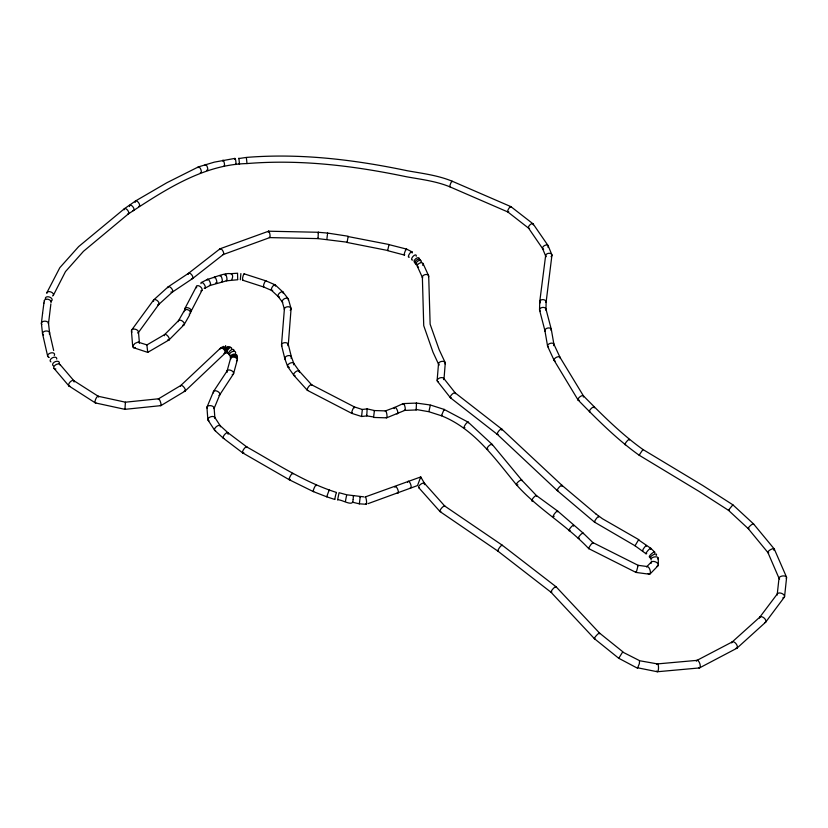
<?xml version="1.0" encoding="UTF-8"?>
<svg xmlns="http://www.w3.org/2000/svg" width="828" height="828" viewBox="0 0 828 828"><rect width="100%" height="100%" fill="white"/><g stroke="black" fill="none" stroke-linecap="round" stroke-linejoin="round"><path stroke-width="1.24" d="M389.036 244.633L406.548 249.083L411.971 251.826M240.886 273.571L240.306 279.781M307.498 390.402L351.765 413.358L361.681 416.515L366.742 415.894L373.531 416.939M168.933 339.997L147.726 352.376L133.308 347.615L132.863 345.959L134.964 343.403L137.986 342.109L146.867 344.872L147.736 352.355L147.477 351.496M417.509 485.56L420.738 476.907L424.547 483.448M545.973 309.31L546.138 301.93M335.102 498.86C334.336 500.174 336.406 491.335 336.447 493.105M539.535 309.744L539.752 301.661M225.444 346.518L225.609 345.752L226.758 352.355M646.026 553.756L635.024 545.766L638.533 539.877L650.808 548.333M359.352 503.051L359.342 503.817L366.183 504.283M637.384 667.741L657.318 671.746L699.318 667.948M288.289 344.779L291.063 308.875M443.984 379.245L445.267 363.109M281.499 344.852L284.397 308.968M237.553 273.695L237.688 279.502M348.184 236.57L389.015 244.508L387.639 250.667L404.302 255.024M437.132 380.342L438.519 363.678M326.915 238.899L327.37 234.997M327.505 233.631L327.546 233.072L327.453 234.158M352.573 502.234L359.362 503.838L360.221 496.655L360.045 497.214M784.571 596.605L786.59 577.613M777.244 594.256L779.034 577.975M48.5 323.562L50.86 304.083M635.987 571.724L636.039 572.438L649.411 574.218M41.4 323.241L42.58 313.294M318.149 233.03L318.283 232.285L327.557 233.061L348.184 236.239L347.087 242.459L387.752 250.491M551.924 255.334L546.128 302.065M545.642 255.541L539.763 301.527M43.915 303.172L44.35 300.585M42.559 313.429L43.925 303.038M329.254 490.611L329.182 489.959L326.698 496.8L334.843 499.481M337.648 499.698L339.056 492.712L346.756 494.792L363.802 496.862M353.101 499.294L353.546 495.558L353.359 496.427M353.038 499.75C353.773 507.906 341.426 498.974 337.576 499.843M146.825 344.986L164.71 334.522L178.724 320.467M346.663 495.537C346.818 493.84 345.121 502.524 345.535 501.333M125.204 408.556L125.007 409.332L160.87 405.637M374.277 411.112L374.411 410.553L385.444 410.895L394.708 407.459M238.702 158.572L246.527 157.403C300.605 153.066 354.519 159.68 407.407 170.765C422.456 173.456 437.867 175.319 452.119 181.187L510.886 206.627L532.994 223.788M366.907 409.425L367.104 408.866L374.422 410.543L373.563 417.374M428.904 411.516L430.322 405.285M246.371 157.703L247.013 163.561C300.585 159.183 353.991 165.776 406.382 176.747C421.028 179.397 436.046 181.125 449.914 186.849L507.833 211.968L528.699 228.259M416.215 403.64L416.474 403.07L430.384 405.006L444.098 409.405L468.12 422.145M444.046 410.305L444.15 409.436M233.599 373.563L237.253 360.045M231.374 273.654L237.646 273.209M227.069 371.12L230.515 358.555M347.191 242.2L318.024 238.609L269.731 237.605L223.187 254.558M420.479 478.211L420.759 476.938L365.666 496.79M642.911 450.07L642.963 449.511C621.155 433.934 602.122 414.838 583.367 395.794M214.059 408.577L219.834 394.635M207.031 407.003L213.5 391.561M638.605 540.301L638.843 539.68L602.505 518.773L595.818 513.857M622.687 652.071L639.827 660.775L657.473 663.911M637.663 565.979L638.119 565.317L647.299 566.549M732.687 505.442L732.894 504.842L753.552 523.927L774.211 548.912M53.354 295.306L65.484 271.594L83.493 251.288L128.464 213.831M46.948 292.532L59.823 267.692L78.67 246.578L124.386 208.728M191.03 311.421L202.001 290.286M184.861 308.585L196.557 286.271M336.447 492.432C304.497 482.331 275.848 463.266 246.723 446.923M646.492 546.087C647.444 543.189 641.307 550.848 642.963 550.682M189.664 314.93L184.158 324.607M183.64 311.773L178.496 320.746M639.485 661.106L639.371 663.601L637.498 668.217L618.671 658.229L594.442 638.698M361.639 416.08L362.333 409.456L367.135 408.897L366.763 415.884L366.597 415.221M327.163 496.386L326.729 496.81L313.346 491.604L289.376 479.795L242.79 452.947M219.72 394.863L233.455 373.914M213.562 391.447L227.224 370.768M441.914 415.294L441.459 415.77L428.852 411.713L415.946 409.446M138.266 332.732L158.914 304.269M131.642 330.061L153.677 299.922L168.136 286.871L188.587 273.261L219.969 248.835M765.652 622.18L784.375 597.112M759.825 617.139L777.513 593.645M619.034 657.846L622.801 651.771L599.524 633.058L556.023 586.721M650.001 574.032L658.012 565.762M646.72 566.735L651.336 562.005M169.078 339.873L184.023 324.804M225.05 353.266L185.151 391.023M220.486 348.143L180.69 385.579M639.651 454.862L639.133 455.203L699.101 491.428L728.474 510.307L748.264 528.668L767.97 552.618M158.769 304.445L172.462 292.015M736.972 648.158L765.558 622.283M732.118 642.042L759.918 617.036M416.132 409.943L416.494 403.07L403.184 403.598M729.054 509.976L728.443 510.255L732.873 504.811L702.827 485.55L642.963 449.511L639.102 455.193C616.767 439.223 597.288 419.62 578.13 400.048M223.343 254.475L192.551 278.591L172.39 292.077M135.513 200.987L124.469 208.666M128.392 213.893C164.203 190.44 202.963 164.586 246.982 163.561M160.922 405.616L184.996 391.137M158.521 398.806L180.835 385.465M135.595 200.935L166.873 182.729L198.378 166.914M699.619 667.854L736.765 648.303M204.889 288.216L210.24 285.422M696.834 660.454L732.325 641.886M201.37 282.555L207.538 279.346M404.84 410.377L386.583 417.84L373.531 417.447M394.635 407.49L403.05 403.629M416.153 409.953L404.706 410.419M220.124 248.752L268.603 231.209M417.146 485.715L368.015 503.662M135.347 347.491L133.432 347.667M198.451 166.883L214.317 162.143L234.945 158.396M210.167 285.443L226.748 280.785L237.75 279.74M207.611 279.326C214.7 277.628 236.984 267.175 231.892 279.429M444.098 409.405L441.438 415.759C474.154 428.79 494.989 458.629 516.537 484.897C537.941 508.982 566.611 525.055 588.708 548.602M158.572 398.785L125.38 402.191L125.525 402.77M657.401 663.911L697.135 660.351M268.645 231.209L318.304 232.275M238.888 158.189L239.509 164.337L239.095 163.509M98.17 396.26L125.401 402.18L124.956 409.342L95.448 402.936M362.374 409.508L354.436 406.941L311.597 384.772M244.146 273.83L265.974 280.878L275.124 284.832M242.604 280.185L263.687 287.005L271.677 290.462M138.752 342.202L139.435 343.144L138.462 331.821M588.739 548.622L636.007 572.427L636.421 571.91L638.14 565.327L592.941 542.619L583.14 533.077L557.699 511.083L536.472 495.589L521.837 480.219M635.024 545.766L594.514 522.126L557.316 490.642L497.286 434.348M73.702 380.58L98.315 396.322M69.045 386.024L95.313 402.884M444.739 506.043L502.151 545.135L555.981 586.69M228 432.765L246.796 446.954M223.415 438.271L242.728 452.916M501.727 429.07L455.203 392.896M497.338 434.389L450.484 397.823M562.036 485.384L595.85 513.888M468.172 422.176L492.215 444.45M220.155 425.644L228.062 432.827M214.721 430.353L223.343 438.219M501.778 429.111L562.077 485.425M275.258 284.915L283.01 292.108M271.543 290.38L278.28 296.652M650.839 548.353L654.72 552.131M594.411 638.678L550.993 592.237L497.887 551.106L440.02 511.58L418.73 487.651M299.187 371.047L311.721 384.865M293.94 375.446L307.364 390.309M424.443 483.293L444.791 506.084M60.04 364.506L73.878 380.725M54.048 368.429L68.869 385.879M492.267 444.512L521.888 480.271M443.777 378.417L455.317 393.01M437.35 381.159L450.37 397.699M283.155 292.263L288.227 298.856M278.136 296.496L282.451 302.127M293.681 363.275L299.26 371.13M287.771 366.721L293.868 375.363M533.18 223.984L548.074 245.595M528.512 228.062L542.682 248.731M214.659 417.24L220.279 425.809M208.004 420.075L214.587 430.187M583.429 395.867L560.018 357.354M578.027 399.914L554.18 360.459M428.552 275.569L423.056 263.573M422.518 277.722L417.364 266.368M553.808 344.044L560.07 357.458M445.185 362.602L439.14 349.654L430.136 324.224L428.697 276.066M547.629 346.311L554.129 360.356M438.612 364.31L433.034 352.283L423.729 325.673L422.373 277.225M774.294 549.047L786.538 577.157M767.887 552.483L779.086 578.42M548.177 245.802L551.841 254.682M542.578 248.535L545.724 256.194M318.325 232.295L318.045 238.588L317.942 238.029M291.363 356.754L293.847 363.585M284.853 358.752L287.606 366.411M226.116 352.293C226.51 352.79 226.779 345.224 228.135 346.518M288.392 299.198L291.001 308.337M282.286 301.785L284.459 309.506M545.921 308.927L551.272 329.254M539.587 310.138L544.959 330.796M53.665 350.492L49.566 332.69M288.268 344.376L291.394 356.878M281.52 345.255L284.822 358.627M47.651 356.133L42.559 333.819M551.303 329.378L553.932 344.386M544.928 330.672L547.567 346.083M48.5 323.282L49.587 332.835M41.41 323.52L42.528 333.674M131.424 330.827L132.728 346.725M214.131 408.049L214.876 417.829M206.959 407.531L207.849 419.589M658.219 558.134L658.384 564.924M419.444 487.909A3.591 1.49 -36.1 0 1 419.196 485.715A3.591 1.49 -36.1 0 1 423.129 483.097A3.591 1.49 -36.1 0 1 424.371 484.639M440.858 511.466A3.633 1.056 -49 0 1 441.22 508.558A3.633 1.056 -49 0 1 444.884 506.363M498.259 551.034A3.674 0.704 -54.3 0 1 499.563 547.546A3.674 0.704 -54.3 0 1 502.172 545.693M551.903 591.999A3.726 0.787 -48.1 0 1 551.365 591.016A3.726 0.787 -48.1 0 1 554.667 587.28A3.726 0.787 -48.1 0 1 555.899 587.487M594.939 638.585A3.798 0.662 -47.6 0 1 595.053 637.198A3.798 0.662 -47.6 0 1 598.396 633.617A3.798 0.662 -47.6 0 1 599.379 633.803M656.873 664.46A3.912 1.107 -89.3 0 1 658.291 665.37A3.912 1.107 -89.3 0 1 658.188 670.483A3.912 1.107 -89.3 0 1 656.739 671.053M696.348 661.189A3.943 1.687 71.8 0 1 699.753 663.383A3.943 1.687 71.8 0 1 698.728 667.803M731.735 642.932A3.902 2.008 53.6 0 1 734.364 642.197A3.902 2.008 53.6 0 1 737.303 646.295A3.902 2.008 53.6 0 1 735.647 648.386M759.524 618.081A3.85 2.132 41.3 0 1 764.203 618.102A3.85 2.132 41.3 0 1 764.627 622.656M777.347 594.99A3.84 2.173 22 0 1 779.738 592.962A3.84 2.173 22 0 1 784.209 595.322A3.84 2.173 22 0 1 782.802 597.878M779.593 579.02A3.767 1.842 -6.8 0 1 782.657 575.946A3.767 1.842 -6.8 0 1 786.176 578.296M768.757 552.856A3.633 1.252 -29.6 0 1 768.694 550.982A3.633 1.252 -29.6 0 1 773.021 548.705A3.633 1.252 -29.6 0 1 773.818 550.196M748.978 528.626A3.55 0.828 -41.9 0 1 748.729 527.426A3.55 0.828 -41.9 0 1 752.124 524.331A3.55 0.828 -41.9 0 1 753.49 524.517M625.575 444.636A3.426 0.787 -50.2 0 1 626.672 441.51A3.426 0.787 -50.2 0 1 629.435 440.051M590.053 411.92A3.384 1.107 -44.9 0 1 591.223 408.514A3.384 1.107 -44.9 0 1 594.307 407.831M579.207 400.224A3.374 1.377 -37.9 0 1 578.317 398.527A3.374 1.377 -37.9 0 1 581.98 395.701A3.374 1.377 -37.9 0 1 583.326 397.047M555.226 361.049A3.302 1.718 -27.6 0 1 554.429 358.959A3.302 1.718 -27.6 0 1 558.082 356.775A3.302 1.718 -27.6 0 1 560.09 358.151M548.509 347.108A3.291 1.935 -17.7 0 1 548.291 344.448A3.291 1.935 -17.7 0 1 552.576 343.227A3.291 1.935 -17.7 0 1 553.508 345.669M545.279 331.355A3.25 2.018 -12.4 0 1 547.97 327.991A3.25 2.018 -12.4 0 1 551.075 330.413M540.249 311.038A3.229 2.091 -7.5 0 1 540.353 308.316A3.229 2.091 -7.5 0 1 544.451 307.612A3.229 2.091 -7.5 0 1 545.724 310.096M540.229 302.841A3.198 2.173 3.6 0 1 542.381 299.632A3.198 2.173 3.6 0 1 546.076 302.334M546.107 256.773A3.146 2.122 -9.3 0 1 546.935 253.875A3.146 2.122 -9.3 0 1 551.127 253.823A3.146 2.122 -9.3 0 1 551.044 256.711M543.623 249.311A3.115 1.811 -29.2 0 1 543.013 246.847A3.115 1.811 -29.2 0 1 546.832 244.974A3.115 1.811 -29.2 0 1 547.929 247.199M529.547 228.393A3.105 1.449 -44.1 0 1 528.626 226.634A3.105 1.449 -44.1 0 1 531.586 223.798A3.105 1.449 -44.1 0 1 533.253 224.843M508.713 211.564A3.084 0.869 -59.7 0 1 507.719 210.892A3.084 0.869 -59.7 0 1 509.81 207.228A3.084 0.869 -59.7 0 1 511.052 207.445M450.184 186.714A3.033 0.549 -68.7 0 1 450.608 183.578A3.033 0.549 -68.7 0 1 452.223 181.725M234.8 158.562A3.095 0.528 82.9 0 1 235.866 161.553A3.095 0.528 82.9 0 1 235.483 164.337M234.686 159.39A3.095 0.528 82.9 0 1 234.738 158.79M222.618 161.005A3.105 0.735 78.3 0 1 223.55 160.767A3.105 0.735 78.3 0 1 224.512 164.679A3.105 0.735 78.3 0 1 223.85 166.045M205.075 165.134A3.126 1.004 72 0 1 206.493 165.31A3.126 1.004 72 0 1 207.766 169.202A3.126 1.004 72 0 1 206.7 170.154M197.995 167.66A3.146 1.221 66.7 0 1 200.666 169.057A3.146 1.221 66.7 0 1 200.345 172.628M135.192 202.456A3.25 1.532 54.7 0 1 136.61 200.976A3.25 1.532 54.7 0 1 139.383 204.143A3.25 1.532 54.7 0 1 138.649 206.42M129.51 206.545A3.25 1.542 53.8 0 1 131.114 205.272A3.25 1.542 53.8 0 1 133.867 208.532A3.25 1.542 53.8 0 1 132.956 210.622M124.096 209.836A3.271 1.584 52.5 0 1 125.794 208.708A3.271 1.584 52.5 0 1 128.557 211.864A3.271 1.584 52.5 0 1 127.771 214.038M46.844 293.464A3.488 2.101 20.8 0 1 51.15 292.056A3.488 2.101 20.8 0 1 52.63 295.969M45.633 299.25A3.498 2.122 18.6 0 1 47.155 296.797A3.498 2.122 18.6 0 1 51.564 298.401A3.498 2.122 18.6 0 1 50.953 301.185M44.35 300.999A3.509 2.142 16.2 0 1 48.252 299.343A3.509 2.142 16.2 0 1 50.953 302.789M41.866 324.452A3.55 2.225 1.3 0 1 44.36 321.192A3.55 2.225 1.3 0 1 48.438 323.841M43.511 334.988A3.55 2.236 -6.9 0 1 43.304 332.038A3.55 2.236 -6.9 0 1 47.92 331.21A3.55 2.236 -6.9 0 1 49.276 333.953M48.448 357.127A3.581 2.194 -18.2 0 1 48.49 354.167A3.581 2.194 -18.2 0 1 52.992 352.873A3.581 2.194 -18.2 0 1 54.255 355.46M49.266 357.427A3.581 2.194 -18.2 0 1 48.748 357.272M50.922 361.898A3.571 2.122 -27.1 0 1 52.578 357.717A3.571 2.122 -27.1 0 1 56.718 359.062M53.375 365.831A3.581 2.142 -24.2 0 1 55.3 361.629A3.581 2.142 -24.2 0 1 59.192 363.482M55.849 368.988A3.591 2.111 -28.4 0 1 53.841 366.907A3.591 2.111 -28.4 0 1 57.567 364.041A3.591 2.111 -28.4 0 1 60.351 365.521M69.914 386.19A3.581 1.801 -47 0 1 68.838 383.913A3.581 1.801 -47 0 1 72.181 380.569A3.581 1.801 -47 0 1 74.106 381.998M95.882 402.853A3.602 1.201 -66.8 0 1 95.851 398.796A3.602 1.201 -66.8 0 1 98.594 397.067M158.355 399.572A3.602 0.787 71.5 0 1 159.462 399.665A3.602 0.787 71.5 0 1 161.015 404.085A3.602 0.787 71.5 0 1 160.363 405.316M180.463 386.303A3.519 1.501 52.3 0 1 184.095 387.38A3.519 1.501 52.3 0 1 184.24 391.178M220.217 349.033A3.426 1.646 49.6 0 1 222.308 348.205A3.426 1.646 49.6 0 1 225.185 351.641A3.426 1.646 49.6 0 1 223.933 353.463M221.386 348.184A3.426 1.408 58.5 0 1 224.533 349.074A3.426 1.408 58.5 0 1 224.75 353.121M223.032 347.377A3.426 1.076 68.1 0 1 224.523 347.149A3.426 1.076 68.1 0 1 226.261 351.507A3.426 1.076 68.1 0 1 224.978 352.273M227.7 352.49A3.415 1.128 -62.5 0 1 226.541 351.538A3.415 1.128 -62.5 0 1 228.487 347.532A3.415 1.128 -62.5 0 1 230.225 347.315M228.052 353.142A3.405 1.459 -52.4 0 1 227.11 351.238A3.405 1.459 -52.4 0 1 230.039 347.76A3.405 1.459 -52.4 0 1 231.592 348.95M229.832 354.674A3.426 1.697 -43.1 0 1 228.766 352.552A3.426 1.697 -43.1 0 1 232.233 349.499A3.426 1.697 -43.1 0 1 233.879 351.093M230.588 356.04A3.436 1.935 -30 0 1 229.78 353.597A3.436 1.935 -30 0 1 233.62 351.289A3.436 1.935 -30 0 1 235.556 353.059M230.577 357.696A3.447 2.091 -16.5 0 1 233.951 354.094A3.447 2.091 -16.5 0 1 236.435 356.971M230.629 358.379A3.436 2.111 -11.2 0 1 233.589 355.15A3.436 2.111 -11.2 0 1 237.129 357.313M230.619 358.586A3.457 2.163 -2.8 0 1 234.459 355.988A3.457 2.163 -2.8 0 1 237.222 358.897M230.619 359.507A3.447 2.132 11.5 0 1 234.614 357.272A3.447 2.132 11.5 0 1 236.446 361.039M227.245 372.238A3.488 2.049 24.1 0 1 228.952 369.981A3.488 2.049 24.1 0 1 233.196 372.031A3.488 2.049 24.1 0 1 232.202 374.639M213.593 392.917A3.519 1.987 27.4 0 1 215.073 390.754A3.519 1.987 27.4 0 1 219.234 392.689A3.519 1.987 27.4 0 1 218.975 395.411M207.393 408.463A3.581 2.122 9 0 1 210.053 405.606A3.581 2.122 9 0 1 214.028 408.566M209.08 420.821A3.612 2.049 -18.8 0 1 210.043 417.043A3.612 2.049 -18.8 0 1 214.835 418.099M215.632 430.643A3.591 1.708 -40 0 1 214.845 428.449A3.591 1.708 -40 0 1 218.478 425.478A3.591 1.708 -40 0 1 220.331 426.813M224.005 438.395A3.581 1.449 -49.7 0 1 223.581 436.077A3.581 1.449 -49.7 0 1 226.872 432.775A3.581 1.449 -49.7 0 1 228.114 434.265M243.815 452.688A3.602 1.221 -56 0 1 242.594 451.653A3.602 1.221 -56 0 1 245.067 447.679A3.602 1.221 -56 0 1 247.013 447.555M290.193 479.402A3.633 0.911 -61.7 0 1 289.293 478.553A3.633 0.911 -61.7 0 1 291.456 474.351A3.633 0.911 -61.7 0 1 292.988 473.978M313.75 491.408A3.643 0.683 -66.1 0 1 314.288 487.785A3.643 0.683 -66.1 0 1 316.399 485.622M365.003 497.255A3.685 0.735 82.7 0 1 366.473 500.733A3.685 0.735 82.7 0 1 365.769 503.869M394.894 487.319A3.602 1.263 69.3 0 1 396.622 487.361A3.602 1.263 69.3 0 1 398.309 491.697A3.602 1.263 69.3 0 1 397.129 493.095M407.883 481.461A3.591 1.283 69.3 0 1 410.657 484.266A3.591 1.283 69.3 0 1 410.243 487.93M407.676 482.3A3.591 1.283 69.3 0 1 407.79 481.648M451.436 397.854A3.405 1.314 -44.9 0 1 450.494 396.374A3.405 1.314 -44.9 0 1 453.568 393.155A3.405 1.314 -44.9 0 1 455.41 393.704M498.135 434.286A3.447 1.025 -50 0 1 497.524 432.878A3.447 1.025 -50 0 1 500.588 429.359A3.447 1.025 -50 0 1 501.706 430.187M558.031 490.59A3.529 0.931 -48 0 1 557.72 489.12A3.529 0.931 -48 0 1 560.949 485.694A3.529 0.931 -48 0 1 561.933 486.45M594.949 521.971A3.581 0.611 -53.4 0 1 594.99 520.636A3.581 0.611 -53.4 0 1 597.785 516.982A3.581 0.611 -53.4 0 1 598.665 517.096M646.72 553.528A3.612 0.683 -48.3 0 1 646.513 552.39A3.612 0.683 -48.3 0 1 649.804 548.778A3.612 0.683 -48.3 0 1 650.549 549.316M650.332 556.861A3.622 0.921 -42 0 1 649.711 555.743A3.622 0.921 -42 0 1 653.333 552.442A3.622 0.921 -42 0 1 654.555 553.011M651.222 558.393A3.643 1.283 -31.5 0 1 650.86 556.592A3.643 1.283 -31.5 0 1 655.103 554.077A3.643 1.283 -31.5 0 1 656.18 555.453M651.243 559.987A3.695 1.77 -12.3 0 1 654.627 556.892A3.695 1.77 -12.3 0 1 657.825 558.952M651.129 563.433A3.809 2.153 21.9 0 1 653.364 561.425A3.809 2.153 21.9 0 1 657.805 563.547A3.809 2.153 21.9 0 1 656.997 566.228M646.782 566.88A3.943 1.708 72 0 1 650.239 570.792A3.943 1.708 72 0 1 648.158 573.504M589.07 548.478A3.654 0.528 -54.8 0 1 589.37 546.935A3.654 0.528 -54.8 0 1 592.175 543.147A3.654 0.528 -54.8 0 1 592.713 543.572M579.248 538.19A3.612 0.818 -48.1 0 1 578.565 537.331A3.612 0.818 -48.1 0 1 581.67 533.718A3.612 0.818 -48.1 0 1 583.129 533.687M570.119 530.293A3.602 0.797 -49.4 0 1 569.157 529.723A3.602 0.797 -49.4 0 1 572.314 525.894A3.602 0.797 -49.4 0 1 573.545 526.142M554.18 516.248A3.581 0.776 -51.1 0 1 553.383 515.554A3.581 0.776 -51.1 0 1 556.364 511.745A3.581 0.776 -51.1 0 1 557.648 511.807M532.777 500.764A3.571 0.921 -48.8 0 1 532 499.76A3.571 0.921 -48.8 0 1 535.095 496.138A3.571 0.921 -48.8 0 1 536.513 496.386M517.904 484.887A3.54 1.221 -41.5 0 1 516.6 483.914A3.54 1.221 -41.5 0 1 519.756 480.664A3.54 1.221 -41.5 0 1 521.971 480.695M488.034 449.335A3.478 1.263 -43.1 0 1 487.371 447.7A3.478 1.263 -43.1 0 1 490.756 444.564A3.478 1.263 -43.1 0 1 492.256 445.423M464.891 427.652A3.467 0.89 -55.2 0 1 464.291 426.503A3.467 0.89 -55.2 0 1 466.868 422.777A3.467 0.89 -55.2 0 1 468.213 422.839M402.687 404.468A3.488 1.076 77 0 1 404.851 406.227A3.488 1.076 77 0 1 404.343 410.284M394.18 408.618A3.447 1.356 67.5 0 1 395.908 407.997A3.447 1.356 67.5 0 1 397.802 412.261A3.447 1.356 67.5 0 1 396.384 413.586M385.206 411.112A3.509 0.869 81.1 0 1 386.831 414.155A3.509 0.869 81.1 0 1 386.293 417.757M352.428 412.779A3.478 0.621 -67.5 0 1 351.776 412.158A3.478 0.621 -67.5 0 1 353.597 407.769A3.478 0.621 -67.5 0 1 354.477 407.842M308.078 390.412A3.478 1.294 -52.6 0 1 308.513 386.8A3.478 1.294 -52.6 0 1 311.887 385.413M295.141 375.736A3.426 1.697 -38.5 0 1 293.919 373.811A3.426 1.697 -38.5 0 1 297.428 370.872A3.426 1.697 -38.5 0 1 299.384 372.186M289.365 367.311A3.426 1.915 -27.4 0 1 287.834 365.096A3.426 1.915 -27.4 0 1 291.953 362.674A3.426 1.915 -27.4 0 1 293.661 364.796M285.215 359.3A3.405 2.049 -16.5 0 1 288.092 355.636A3.405 2.049 -16.5 0 1 291.011 358.224M281.934 345.99A3.395 2.142 -4.4 0 1 284.873 342.657A3.395 2.142 -4.4 0 1 287.875 345.69M284.439 309.372A3.333 2.163 -5.2 0 1 288.734 306.795A3.333 2.163 -5.2 0 1 290.173 310.262M282.721 302.396A3.312 1.998 -26.7 0 1 284.853 298.525A3.312 1.998 -26.7 0 1 288.341 300.14M279.491 296.89A3.281 1.718 -42.2 0 1 278.146 294.944A3.281 1.718 -42.2 0 1 281.479 291.932A3.281 1.718 -42.2 0 1 283.248 293.505M272.722 290.245A3.302 1.304 -57.4 0 1 271.398 288.972A3.302 1.304 -57.4 0 1 273.913 285.163A3.302 1.304 -57.4 0 1 275.445 286.105M264.049 286.902A3.271 0.818 -69.7 0 1 264.039 283.725A3.271 0.818 -69.7 0 1 266.15 281.127M242.987 279.812A3.271 0.538 -76.7 0 1 242.5 278.912A3.271 0.538 -76.7 0 1 243.504 274.751A3.271 0.538 -76.7 0 1 244.291 274.451M225.154 275.362A3.291 0.673 78.6 0 1 226.044 275.082A3.291 0.673 78.6 0 1 227.007 279.471A3.291 0.673 78.6 0 1 226.241 280.288M220.02 276.128A3.291 0.828 75.1 0 1 221.211 276.438A3.291 0.828 75.1 0 1 222.328 280.589A3.291 0.828 75.1 0 1 221.459 281.489M214.214 277.856A3.302 0.921 72.5 0 1 215.559 277.991A3.302 0.921 72.5 0 1 216.853 282.265A3.302 0.921 72.5 0 1 215.725 282.834M207.197 280.247A3.322 1.159 66.5 0 1 208.718 279.916A3.322 1.159 66.5 0 1 210.54 283.911A3.322 1.159 66.5 0 1 209.474 285.225M200.945 283.631A3.333 1.48 57 0 1 202.715 282.824A3.333 1.48 57 0 1 205.209 286.384A3.333 1.48 57 0 1 204.164 288.227M196.619 287.802A3.374 1.894 40.5 0 1 198.099 285.67A3.374 1.894 40.5 0 1 201.784 288.413A3.374 1.894 40.5 0 1 200.8 290.897M185.099 310.376A3.395 2.101 22.3 0 1 186.217 307.726A3.395 2.101 22.3 0 1 190.575 309.33A3.395 2.101 22.3 0 1 190.005 312.187M184.23 311.68A3.395 2.101 21.4 0 1 186.248 309.537A3.395 2.101 21.4 0 1 190.305 311.545A3.395 2.101 21.4 0 1 189.126 314.112M178.393 321.647A3.426 1.894 37 0 1 180.649 320.239A3.426 1.894 37 0 1 184.126 323.189A3.426 1.894 37 0 1 182.605 325.218M164.42 334.926A3.457 1.552 51.5 0 1 168.488 336.924A3.457 1.552 51.5 0 1 167.618 339.915M164.379 335.702A3.457 1.552 51.5 0 1 164.368 335.154M132.045 332.09A3.55 2.173 16.3 0 1 132.687 329.306A3.55 2.173 16.3 0 1 137.231 330.124A3.55 2.173 16.3 0 1 137.841 333.135M153.594 301.485A3.405 1.822 41.1 0 1 155.178 299.57A3.405 1.822 41.1 0 1 158.8 302.479A3.405 1.822 41.1 0 1 157.672 304.756M167.846 287.72A3.364 1.604 51.1 0 1 170.071 287.088A3.364 1.604 51.1 0 1 172.721 290.763A3.364 1.604 51.1 0 1 170.93 292.005M188.235 274.472A3.322 1.573 53.3 0 1 190.098 273.395A3.322 1.573 53.3 0 1 192.831 276.966A3.322 1.573 53.3 0 1 191.423 278.632M219.637 249.601A3.281 1.418 60.7 0 1 222.525 250.356A3.281 1.418 60.7 0 1 223.094 254.579M268.313 232.275A3.25 0.714 80.4 0 1 269.214 231.84A3.25 0.714 80.4 0 1 270.083 236.104A3.25 0.714 80.4 0 1 269.328 237.253M404.757 254.672A3.177 0.549 -69.4 0 1 404.302 253.844A3.177 0.549 -69.4 0 1 405.761 249.952A3.177 0.549 -69.4 0 1 406.641 249.652M409.342 257.104A3.177 1.087 -57.5 0 1 408.556 255.655A3.177 1.087 -57.5 0 1 410.978 252.126A3.177 1.087 -57.5 0 1 412.178 252.995M412.727 259.992A3.167 1.387 -49.1 0 1 411.847 258.212A3.167 1.387 -49.1 0 1 414.724 255.117A3.167 1.387 -49.1 0 1 416.205 256.256M415.221 262.507A3.177 1.656 -40.2 0 1 415.511 258.947A3.177 1.656 -40.2 0 1 419.361 258.791M416.867 263.759A3.167 1.718 -37.5 0 1 414.983 262.166A3.167 1.718 -37.5 0 1 418.357 259.236A3.167 1.718 -37.5 0 1 420.231 260.83M416.857 265.012A3.167 1.687 -38.3 0 1 416.391 262.621A3.167 1.687 -38.3 0 1 419.848 260.302A3.167 1.687 -38.3 0 1 421.173 262.103M417.716 266.844A3.177 1.884 -29 0 1 418.337 263.997A3.177 1.884 -29 0 1 422.156 262.807A3.177 1.884 -29 0 1 422.653 265.302M418.595 267.196A3.177 1.884 -29 0 1 418.047 267.04M422.673 277.949A3.208 2.08 -15 0 1 425.478 274.534A3.208 2.08 -15 0 1 428.449 276.997M439.254 365.044A3.384 2.06 -10.8 0 1 439.42 362.343A3.384 2.06 -10.8 0 1 443.684 361.484A3.384 2.06 -10.8 0 1 444.988 363.885M438.467 381.853A3.478 1.998 -18.3 0 1 437.67 379.348A3.478 1.998 -18.3 0 1 441.873 377.609A3.478 1.998 -18.3 0 1 443.798 379.638"/></g></svg>
